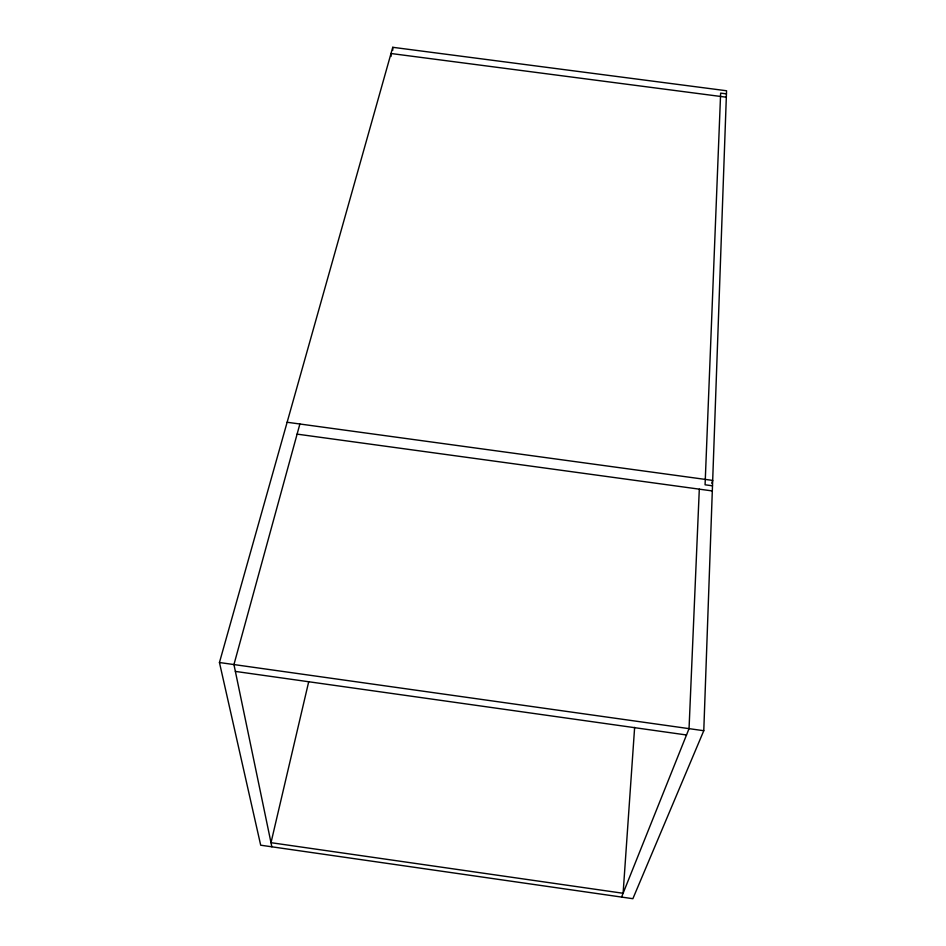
<?xml version="1.0" encoding="UTF-8"?>
<svg xmlns="http://www.w3.org/2000/svg" width="946" height="946" viewBox="0 0 946 946"><rect width="100%" height="100%" fill="white"/><g stroke="black" fill="none" stroke-linecap="round" stroke-linejoin="round"><path stroke-width="1.42" d="M703.777 730.714L726.552 90.757L392.756 47.3L219.448 662.519L260.694 845.204L632.874 898.7L703.777 730.714L219.448 662.519M699.307 489.153L689.043 728.645L621.581 897.08M634.636 727.368L623.107 893.272L271.005 842.685L308.715 681.711M299.882 424.009L233.946 664.565L271.857 846.8M711.782 483.217L712.681 480.414L287.123 422.259M726.445 93.879L720.639 93.122L705.077 484.801L712.492 485.806M726.327 97.202L391.005 53.508L391.017 56.464M297.103 434.131L712.314 490.939M235.377 671.412L686.512 734.983M392.756 47.3L392.767 50.256"/></g></svg>
